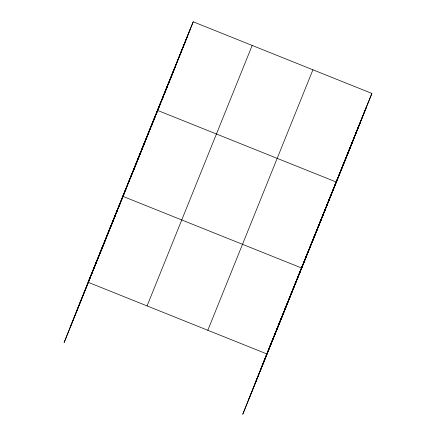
<?xml version="1.0" encoding="UTF-8"?>
<svg xmlns="http://www.w3.org/2000/svg" width="436" height="436" viewBox="0 0 436 436"><rect width="100%" height="100%" fill="white"/><g stroke="black" fill="none" stroke-linecap="round" stroke-linejoin="round"><path stroke-width="0.65" d="M90.993 275.116L64.108 342.565L88.437 282.277M88.246 282.119L96.776 260.788M94.023 267.791L102.553 246.46M99.806 253.463L111.224 224.971M108.477 231.974L117.006 210.648M99.021 256.046L100.591 252.101M101.484 249.844L102.607 247.027M102.831 246.46L104.853 241.386L101.959 248.553M105.081 240.808L106.929 236.159M107.163 235.582L110.858 226.289M111.093 225.706L125.677 189.159M122.93 196.162L131.459 174.831M128.713 181.834L140.13 153.341M137.384 160.344L145.907 139.013M143.161 146.016L154.578 117.524M135.051 166.705L133.481 170.65L136.228 163.838M136.397 163.326L137.514 160.502M137.743 159.941L139.313 155.995L136.888 161.996M141.155 151.368L139.536 155.429L140.283 153.576M141.618 150.202L145.777 139.749M146 139.188L147.57 135.242M147.793 134.675L160.219 103.55M157.331 110.902L168.465 83.113M165.576 90.465L173.964 69.488M171.321 76.224L182.21 49.05M179.567 55.786L190.456 28.613M169.212 82.088L171.234 77.014M171.68 75.886L173.25 71.94M173.479 71.379L175.049 67.433M175.272 66.872L177.12 62.223M177.354 61.639L179.43 56.413M179.665 55.835L181.512 51.186M181.736 50.625L193.208 21.8L371.892 93.435L242.792 414.2L371.892 93.435M264.036 360.915L272.565 339.584M269.819 346.587L281.236 318.095M278.49 325.098L287.019 303.767M284.272 310.775L295.69 282.277M277.476 328.243L301.472 267.955L122.789 196.32M298.72 274.958L307.249 253.627M304.502 260.63L315.92 232.137M313.173 239.141L321.703 217.809M318.956 224.818L330.374 196.32M312.16 242.285L336.156 181.997L157.472 110.363M333.268 189.349L344.402 161.56M341.513 168.912L349.901 147.935M347.007 155.287L358.147 127.497M355.258 134.849L366.393 107.06M193.208 21.8L88.105 282.277L266.788 353.912M76.409 311.664L187.567 35.97M70.169 327.343L90.399 277.203M90.639 276.609L93.048 270.636M93.288 270.042L96.661 261.682M97.146 260.488L99.07 255.714M99.31 255.12L101.719 249.147M105.092 240.792L107.501 234.824M107.741 234.225L113.524 219.897M113.763 219.303L116.172 213.335M116.412 212.735L119.306 205.574M119.546 204.975L122.194 198.407M122.434 197.813L124.843 191.845M125.083 191.246L127.977 184.085M128.217 183.485L130.865 176.918M131.585 175.13L133.514 170.356M133.754 169.757L136.648 162.595M140.784 152.333L142.283 148.616M142.534 148L145.035 141.804M145.531 140.566L146.785 137.471M147.782 134.991L148.534 133.138M149.03 131.895L150.284 128.8M150.78 127.563L153.281 121.371M153.532 120.75L155.777 115.175M156.028 114.559L158.53 108.362M158.78 107.746L161.527 100.934M161.778 100.313L166.775 87.925M167.026 87.309L169.773 80.496M170.024 79.875L175.021 67.487M88.917 281.084L90.121 278.097M91.571 274.517L92.29 272.723M93.255 270.336L94.939 266.162M95.904 263.775L97.348 260.188M98.073 258.401L98.792 256.608M100.721 251.834L101.446 250.041M101.686 249.447L104.095 243.479M104.575 242.285L106.504 237.506M107.708 234.524L108.428 232.731M110.357 227.957L111.076 226.164M111.561 224.971L113.246 220.796M113.731 219.597L115.654 214.823M116.379 213.035L117.584 210.048M119.028 206.468L120.232 203.481M121.916 199.306L122.402 198.108M122.881 196.914L124.81 192.14M125.53 190.352L126.734 187.366M128.179 183.785L129.383 180.798M130.827 177.218L131.552 175.425M132.032 174.231L133.236 171.25M136.479 163.222L137.476 160.742M138.228 158.884L138.975 157.025M139.978 154.551L140.975 152.071M141.727 150.213L142.474 148.354M142.975 147.117L143.973 144.638M144.725 142.785L145.471 140.926M146.474 138.446L147.221 136.588M148.224 134.114L148.97 132.255M149.973 129.775L150.72 127.917M151.723 125.443L152.469 123.584M152.971 122.347L154.219 119.246M154.72 118.009L155.472 116.15M156.47 113.676L157.718 110.575M158.219 109.338L159.467 106.242M159.968 105.005L160.72 103.147M161.718 100.667L163.718 95.713M164.715 93.239L165.963 90.143M166.465 88.9L167.713 85.805M168.214 84.568L168.966 82.709M147.068 305.914L252.172 45.437M207.819 330.27L312.923 69.793M261.148 368.077L366.251 107.599M255.093 383.298L360.196 122.821M248.852 398.978L353.956 138.501"/></g></svg>
